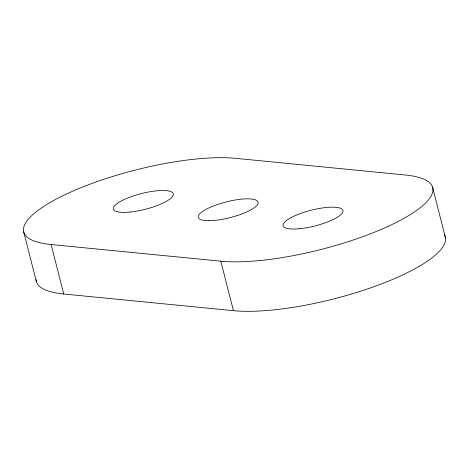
<?xml version="1.0" encoding="UTF-8"?>
<svg xmlns="http://www.w3.org/2000/svg" width="469" height="469" viewBox="0 0 469 469"><rect width="100%" height="100%" fill="white"/><g stroke="black" fill="none" stroke-linecap="round" stroke-linejoin="round"><path stroke-width="0.7" d="M51.121 244.525L220.811 261.192A123.47 32.373 -14.3 0 0 389.669 225.624A123.47 32.373 -14.3 0 0 405.263 174.996L235.579 158.329A123.47 32.373 -14.3 0 0 66.715 193.896A123.47 32.373 -14.3 0 0 51.121 244.525L63.737 294.004L233.421 310.671A123.47 32.373 -14.3 0 0 374.373 286.518A123.47 32.373 -14.3 0 0 444.331 234.764M432.694 187.653L445.31 237.132M220.811 261.192L233.421 310.671M23.69 231.868L36.306 281.347M63.737 294.004A123.47 32.373 -14.3 0 1 36.054 279.448M208.418 220.694L205.135 220.536A30.866 8.09 -14.3 0 1 209.033 207.878A30.866 8.09 -14.3 0 1 251.249 198.985L253.964 199.413A30.866 8.09 -14.3 0 1 247.351 211.642A30.866 8.09 -14.3 0 1 208.418 220.694M130.077 212.035A30.866 8.09 -14.3 0 0 173.266 193.814A30.866 8.09 -14.3 0 0 126.706 198.428A30.866 8.09 -14.3 0 0 130.077 212.035M299.767 228.702A30.866 8.09 -14.3 0 0 342.95 210.481A30.866 8.09 -14.3 0 0 296.396 215.095A30.866 8.09 -14.3 0 0 299.767 228.702"/></g></svg>
